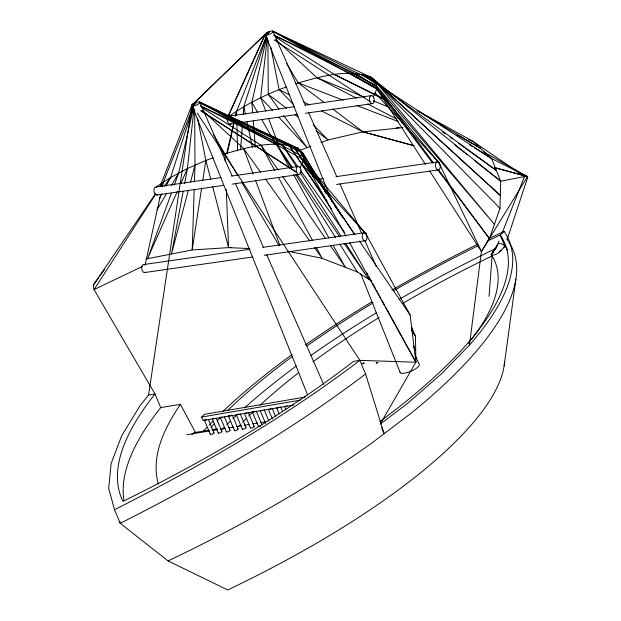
<?xml version="1.0" encoding="UTF-8"?>
<svg xmlns="http://www.w3.org/2000/svg" width="621" height="621" viewBox="0 0 621 621"><rect width="100%" height="100%" fill="white"/><g stroke="black" fill="none" stroke-linecap="round" stroke-linejoin="round"><path stroke-width="0.93" d="M380.883 423.638L407.423 403.479L441.562 373.764L469.453 345.082L481.43 251.489L489.433 238.619L499.983 208.33L500.697 181.192L491.537 158.495L472.961 141.347L417.25 110.585M194.202 189.273L192.192 249.945L145.912 259.004M194.458 181.565L195.002 165.194L194.652 109.77M240.568 149.855L242.664 122.011M243.238 114.334L243.82 106.657L266.681 35.902M489.053 296.427L492.104 255.899A456.598 136.542 -22.8 0 0 402.361 303.591M184.592 183.7L187.418 168.524L193.977 108.861M265.804 111.237L260.673 97.668L267.232 37.997M504.136 365.862L515.927 278.922M504.601 361.841A412.072 123.23 -22.8 0 1 227.713 589.95L168.066 560.926L120.241 523.317L114.52 509.717L108.706 488.417L111.089 463.67L121.638 435.864L140.191 405.435L148.559 395.057L191.951 105.12L194.295 103.249M201.623 188.054L192.192 249.945L231.26 247.461M202.788 180.432L205.838 160.435L197.556 118.13M183.179 191.284L171.528 253.88L188.334 190.399M145.058 265.167L160.637 194.489M162.298 186.952L163.339 182.24L193.193 106.68M227.208 153.923L233.876 123.672M235.545 116.104L236.593 111.376L266.091 36.724M174.33 185.011L178.6 173.228L193.542 107.759M252.677 112.898L251.854 102.372L266.797 36.903M226.618 153.573L233.713 123.571M235.483 116.065L236.593 111.376L236.694 115.219M190.554 182L195.002 165.194M166.048 186.059L170.565 177.513L193.426 106.758M507.039 239.807L527.687 177.412M171.365 193.162L147.697 258.414L177.296 191.439M267.55 32.385L265.206 34.264L227.752 117.159L265.183 34.512A1.405 0.419 -22.8 0 0 267.084 34.077A1.405 0.419 -22.8 0 0 267.403 33.247A1.405 0.419 -22.8 0 0 265.346 34.101L191.905 105.259L307.643 395.065M192.091 104.957L191.936 105.36A1.405 0.419 -22.8 0 0 193.83 104.941A1.405 0.419 -22.8 0 0 194.156 104.111A1.405 0.419 -22.8 0 0 192.091 104.957L265.206 34.264L330.993 199.287M160.032 186.541L191.951 105.12M498.958 241.002L497.537 244.596L491.343 254.905L497.483 245.148L491.227 254.563L496.063 247.95M502.156 232.914L524.566 176.286M300.129 167.755L303.622 159.768L302.862 153.131L297.886 148.163L199.333 101.968L197.928 101.984A4.238 1.265 -22.8 0 0 194.955 102.946L194.614 103.086M373.376 96.892L376.877 88.912L376.116 82.267L371.141 77.299L272.58 31.112L376.877 88.912L439.358 163.183A4.06 2.368 81.8 0 1 438.946 169.758A4.06 2.368 81.8 0 1 435.453 165.38A4.06 2.368 81.8 0 1 438.822 162.508L439.358 163.183L433.908 157.136M180.796 183.506L187.418 168.524L205.838 160.435L213.096 157.858M159.279 198.867L161.988 193.744M380.122 424.221L415.868 362.206L415.472 336.357L411.327 326.522M156.997 209.813L166.816 193.178M171.233 185.702L178.6 173.228M429.678 171.008L481.43 251.489L527.446 176.636A1.661 0.916 20.2 0 1 527.019 177.862M195.398 432.379L180.432 404.356C164.891 427.341 150.391 455.822 158.378 484.124M155.467 194.435L94.05 289.596L155.002 393.993L160.723 407.593A580.984 173.74 -22.8 0 0 124.037 500.627M160.715 186.3L163.339 182.24L160.622 186.222M142.465 266.409L94.05 289.596L93.29 285.117L155.739 193.403M93.29 285.117L98.925 277.261M100.059 275.693L104.569 269.413M164.363 186.153L170.565 177.513L187.418 168.524M491.405 254.113L495.962 248.027M499.618 251.862L504.663 246.591A3.757 2.08 20.2 0 0 500.34 243.564A3.757 2.08 20.2 0 0 497.669 245.745M499.796 251.412L501.015 250.209M503.445 247.795L504.663 246.591M293.702 405.024L203.106 420.549L201.631 417.048L204.488 414.308L305.346 397.021M191.873 434.568L193.899 432.666L208.943 430.19M469.453 345.082A518.566 155.071 -22.8 0 0 504.05 231.416L500.177 235.002A500.169 149.568 -22.8 0 1 379.936 421.55M301.876 163.758L365.567 233.364L410.163 315.08L415.868 362.206L359.854 360.351C283.556 418.507 200.016 466.487 114.52 509.717M197.284 113.224L359.854 360.351L365.575 373.951C289.277 432.107 205.73 480.095 120.241 523.317L119.729 521.469M286.351 86.994C266.184 94.12 246.917 103.87 229.366 116.104L294.276 106.742M170.565 177.513L156.112 186.96L221.029 177.598M193.993 103.435L194.955 102.946A1.405 0.419 -22.8 0 1 196.166 103.063A1.405 0.419 -22.8 0 1 194.233 104.049A1.405 0.419 -22.8 0 1 194.016 103.42M267.868 32.222L268.202 32.082A4.238 1.265 -22.8 0 1 272.953 31.306L305.299 104.957M299.912 150.243L310.562 146.346M321.041 142.504L328.028 139.942L365.559 131.241M295.425 83.773C319.543 76.988 346.518 68.131 371.141 77.299L500.697 181.192L524.543 176.535L472.961 141.347L468.746 139.671M222.171 154.629C246.296 147.845 273.271 138.988 297.886 148.163L303.195 156.267M201.631 417.048L300.587 400.087M148.559 395.057L155.002 393.993A580.984 173.74 -22.8 0 0 122.989 501.349A566.01 169.261 -22.8 0 0 353.465 361.399L359.854 360.351M160.723 407.593L180.432 404.356M211.761 429.732L217.397 428.8M186.867 434.708L209.836 430.935M212.7 430.462L217.49 429.678M220.362 429.212L225.144 428.42M228.97 427.791L233.76 427.007M236.624 426.534L241.414 425.75M244.286 425.276L249.068 424.492M252.894 423.864L257.684 423.08M260.556 422.606L265.338 421.822M318.713 179.197L323.51 178.499M335.969 176.682L437.588 161.879M304.779 105.221L371.606 95.587M229.917 124.161L297.7 114.388M305.338 113.286L372.158 103.653A4.06 2.368 81.8 0 0 373.819 97.753A4.06 2.368 81.8 0 0 369.666 97.45A4.06 2.368 81.8 0 0 372.158 103.653M231.524 176.085L298.352 166.444M156.671 195.025L223.49 185.384M232.083 184.142L298.903 174.509A4.06 2.368 81.8 0 0 300.564 168.617A4.06 2.368 81.8 0 0 296.411 168.307A4.06 2.368 81.8 0 0 298.903 174.509M143.824 264.538L249.285 249.324M262.706 247.391L364.333 232.735M144.382 272.596L252.716 256.978M264.22 255.316L364.884 240.801M323.083 186.362L325.955 185.951M336.504 184.445L438.139 169.937M321.461 110.926L362.967 131.846L402.944 127.577M396.299 127.879L399.156 127.647M212.677 186.688L228.567 247.632L249.774 248.547M288.198 251.288L322.19 258.352L357.393 271.975L371.87 281.321M332.872 109.071L362.967 131.846L414.277 145.764M494.51 167.523L527.167 176.38A1.661 0.916 20.2 0 0 525.234 175.844A1.661 0.916 20.2 0 0 524.629 176.799M362.967 131.846L413.431 145.586M494.735 167.732L527.446 176.636L483.697 151.935M286.731 63.73L298.142 82.803L343.126 100.206M356.625 105.43L398.014 121.444M275.677 39.472L316.881 77.672L364.348 97.14M373.306 100.812L389.429 107.425M312.068 173.996L293.663 146.727L199.683 102.807L288.944 145.12L324.954 197.82M274.001 35.133L355.46 73.736L371.288 83.175M200.746 105.989L282.213 144.6L297.933 166.746M192.036 105.686A4.238 1.265 -22.8 0 0 197.276 104.67A4.238 1.265 -22.8 0 0 199.333 101.968L300.417 150.686L303.522 155.592L300.417 150.686M275.165 36.856L334.37 74.45L383.848 98.63M360.654 227.992L366.111 234.039L365.567 233.364A4.06 2.368 81.8 0 0 362.198 236.236A4.06 2.368 81.8 0 0 365.691 240.614A4.06 2.368 81.8 0 0 366.111 234.039L303.622 159.768L199.333 101.968L302.862 153.131L340.906 215.029M273.9 35.25L349.732 73.294L369.992 84.479M200.645 106.113L276.477 144.15L292.297 167.336M334.37 74.45L384.492 99.678M270.81 47.266L279.093 89.579L289.464 94.811M303.304 101.782L309.351 104.833M474.328 147.775L491.537 158.495L527.446 176.636M316.881 77.672L356.454 98.165M367.64 103.955L396.881 119.092M376.536 85.923L272.58 31.112L376.116 82.267L494.425 224.297L376.536 85.923L433.559 163.051M199.333 101.968L303.281 156.787L315.445 177.691M371.676 85.411L373.361 86.342M377.591 89.028L349.732 73.294L378.212 89.626M456.947 134.773L480.406 148.217L417.102 110.484M372.957 84.169L375.457 85.651M355.46 73.736L377.599 87.522M469.406 144.709L472.69 146.75M201.91 107.72L261.115 145.306L278.192 170.03M274.14 39.992L369.945 101.479M200.886 110.849L296.691 172.343L201.01 110.701M370.279 79.527L362.198 74.256L376.318 84.386M384.834 89.005L491.537 158.495M442.222 131.636L445.366 133.888M450.07 137.264L452.422 138.949M458.702 143.451L464.19 147.387M465.766 148.512L496.365 170.449L387.194 90.682M376.272 82.702L366.918 75.863L376.8 83.649M298.142 82.803L324.379 102.651M267.915 39.868L268.256 94.338L286.646 108.372M295.076 114.8L298.142 117.136M316.531 131.171L328.028 139.942L313.279 124.767M454.331 144.685L461.17 150.072M462.692 151.268L464.213 152.463M465.727 153.659L467.248 154.862M474.848 160.847L500.697 181.192M371.141 77.299L500.316 195.413L373.671 79.83L499.983 208.33M202.43 110.328L243.634 148.535L260.463 172.064M279.093 89.579L293.166 104.064M260.673 97.668L272.433 110.328M278.969 117.369L307.069 147.619L283.665 115.49M375.123 92.902L438.822 162.508L481.43 251.489M432.573 162.989L376.877 88.912L425.494 164.511M437.797 169.937L489.433 238.619L438.744 170.061M268.256 94.338L279.101 109.226M265.516 179.127L309.848 241.095M314.335 247.368L322.19 258.352L316.221 247.298M300.735 170.697L344.531 232.394M282.594 176.411L325.544 238.611M330.504 245.792L345.369 267.317L333.104 245.388M354.979 234.637L303.622 159.768L345.889 235.996M359.349 241.01L410.163 315.08M326.041 199.419L327.135 201.01M297.203 174.532L339.749 236.88M344.112 243.277L368.664 279.248L345.61 243.339M288.944 145.12L331.327 208.765M293.663 146.727L313.892 177.381M192.487 105.927L193.55 107.549M320.723 183.024L322.322 185.454M323.386 187.076L354.195 234.101M282.213 144.6L296.357 166.63M300.021 172.343L340.89 235.996M297.886 148.163L304.143 157.975M331.272 200.482L332.84 202.935M334.409 205.388L335.969 207.841M308.171 162.943L309.211 164.581M311.276 167.849L312.309 169.479M313.349 171.117L314.901 173.57M316.446 176.022L342.823 217.692M291.521 167.911L276.477 144.15L289.689 167.771M295.674 174.47L335.612 237.564M339.757 244.115L357.393 271.975M411.397 329.782L415.472 336.357L411.413 329.751M213.477 134.594L237.602 175.231M241.507 181.875L279.147 245.761M413.733 346.634L415.682 349.98L413.268 345.773M302.862 153.131L323.595 189.304M324.558 190.981L326.002 193.511M251.854 102.372L257.591 112.354M261.883 119.853L275.74 143.987M293.469 174.524L328.858 237.796M349.646 242.772L415.868 362.206L385.625 307.03M303.281 156.787L312.588 173.764M367.019 273.077L367.95 274.769M368.882 276.469L371.668 281.561M372.6 283.261L375.394 288.354M376.326 290.054L377.257 291.746M378.181 293.446L379.113 295.146M380.044 296.846L380.976 298.538M381.907 300.238L384.694 305.33M261.115 145.306L274.893 170.806M278.565 177.606L312.549 240.498M308.808 112.944L336.869 176.838M339.982 183.94L361.422 232.743M364.923 240.731L376.225 266.471M415.589 356.097L419.097 364.085A10.41 3.113 -22.8 0 1 410.691 371.366A10.41 3.113 -22.8 0 1 400.017 371.963M199.698 102.162L232.044 175.821M235.553 183.808L263.615 247.701M266.735 254.796L323.634 384.36M506.953 238.317L508.04 240.901M381.573 427.667L384.112 433.706L365.575 373.951M285.994 409.891L284.542 406.445A1.995 0.598 -22.8 0 0 287.228 405.847M280.63 407.011L282.439 411.319M276.663 407.811L279.202 413.834M272.308 408.564L275.561 416.318M268.334 409.363L272.324 418.833M264.166 409.767L268.877 420.96M265.633 423.483L260.199 410.559A1.995 0.598 -22.8 0 0 262.435 410.194M256.287 411.125L261.72 424.05M252.32 411.925L258.476 426.565M248.338 412.561L254.136 426.34M244.371 413.353L250.527 428.001M240.203 413.757L245.994 427.543M242.392 429.196L236.236 414.556A1.995 0.598 -22.8 0 0 237.509 414.541M232.681 415.985L238.115 428.901M228.357 415.915L234.513 430.563M224.204 416.427L229.995 430.213M226.393 431.867L220.238 417.227A1.995 0.598 -22.8 0 0 221.992 417.056M216.426 418.492L221.86 431.409M212.46 419.284L218.25 433.07M208.547 419.85L213.981 432.775M204.216 419.788L210.372 434.428M360.785 273.877L400.281 372.732M268.544 118.479L278.464 144.716M243.634 148.535L253.12 173.88M255.495 180.214L279.892 245.388M205.838 160.435L210.729 179.19M243.82 106.657L245.396 114.14M246.979 121.631L252.522 147.829M253.267 120.552L255.355 147.34M224.887 153.659L225.198 161.413M226.292 189.506L228.567 247.632M236.904 122.911L237.657 150.779M145.539 272.145A4.06 2.368 81.8 0 1 141.767 268.916A4.06 2.368 81.8 0 1 144.452 264.717M213.15 432.69A1.995 0.598 -22.8 0 1 213.756 433.342A1.995 0.598 -22.8 0 1 211.21 434.514A1.995 0.598 -22.8 0 1 210.597 433.862M157.827 194.567A4.06 2.368 81.8 0 1 154.047 191.338A4.06 2.368 81.8 0 1 156.74 187.146M229.537 430.089A1.995 0.598 -22.8 0 1 229.584 430.943A1.995 0.598 -22.8 0 1 227.092 431.975A1.995 0.598 -22.8 0 1 226.611 431.3M221.402 431.292A1.995 0.598 -22.8 0 1 221.441 432.146A1.995 0.598 -22.8 0 1 218.949 433.171A1.995 0.598 -22.8 0 1 218.476 432.495M231.082 123.711A4.06 2.368 81.8 0 1 227.302 120.482A4.06 2.368 81.8 0 1 229.995 116.282M245.536 427.419A1.995 0.598 -22.8 0 1 244.627 428.832A1.995 0.598 -22.8 0 1 242.415 428.855M499.68 251.07A4.611 1.382 -22.8 0 1 494.293 254.874A4.611 1.382 -22.8 0 1 492.562 253.019M272.953 31.306A4.238 1.265 -22.8 0 1 270.042 34.046A4.238 1.265 -22.8 0 1 265.291 34.83M508.591 241.701A518.566 155.071 -22.8 0 1 411.413 412.965L371.552 443.247A518.566 155.071 -22.8 0 1 168.066 560.926M238.945 426.185A456.598 136.542 -22.8 0 1 240.211 424.842M242.78 422.133A456.598 136.542 -22.8 0 1 246.087 418.733M248.811 415.992A456.598 136.542 -22.8 0 1 253.011 411.87M260.028 405.234A456.598 136.542 -22.8 0 1 298.127 373.074M312.875 361.903A456.598 136.542 -22.8 0 1 379.012 317.556M492.104 255.899A455.162 136.115 -22.8 0 1 471.486 339.516M469.74 341.767A455.162 136.115 -22.8 0 1 468.552 343.273M213.849 418.259A1.995 0.598 -22.8 0 1 212.553 418.546M247.057 412.755A1.995 0.598 -22.8 0 1 244.325 413.206M265.982 33.441A1.405 0.419 -22.8 0 1 268.078 32.804A1.405 0.419 -22.8 0 1 266.952 33.852A1.405 0.419 -22.8 0 1 265.625 33.775M192.727 104.305A1.405 0.419 -22.8 0 1 194.823 103.66A1.405 0.419 -22.8 0 1 193.705 104.716A1.405 0.419 -22.8 0 1 192.37 104.639M206.451 419.423A1.995 0.598 -22.8 0 1 205.054 419.874M222.365 429.134A497.056 148.636 -22.8 0 1 224.274 427.194M226.867 424.593A497.056 148.636 -22.8 0 1 230.181 421.333M232.898 418.717A497.056 148.636 -22.8 0 1 237.059 414.774M244.658 407.811A497.056 148.636 -22.8 0 1 296.225 366.072M311.036 355.383A497.056 148.636 -22.8 0 1 376.334 312.837M399.218 299.338A497.056 148.636 -22.8 0 1 495.411 248.672M211.008 427.388A497.056 148.636 -22.8 0 1 214.369 423.809M217.125 420.929A497.056 148.636 -22.8 0 1 220.284 417.7M227.542 410.535A497.056 148.636 -22.8 0 1 292.235 356.586M307.046 345.889A497.056 148.636 -22.8 0 1 373.143 302.862M393.567 290.807A497.056 148.636 -22.8 0 1 478.38 245.543M487.058 241.297A497.056 148.636 -22.8 0 1 500.177 235.002L504.167 244.488A500.169 149.568 -22.8 0 1 507.504 250.1M203.323 431.323A513.769 153.635 -22.8 0 1 207.142 427.248M209.098 425.199A513.769 153.635 -22.8 0 1 213.112 421.085M222.993 411.389A513.769 153.635 -22.8 0 1 292.188 354.436M305.532 344.896A513.769 153.635 -22.8 0 1 371.544 302.085M391.835 290.108A513.769 153.635 -22.8 0 1 477.79 244.123M488.246 238.992A513.769 153.635 -22.8 0 1 504.05 231.416M238.922 413.959A1.995 0.598 -22.8 0 1 237.983 414.386M231.431 415.076A1.995 0.598 -22.8 0 1 230.593 415.55M230.112 415.752A1.995 0.598 -22.8 0 1 228.303 415.767M237.657 428.785A1.995 0.598 -22.8 0 1 237.703 429.639A1.995 0.598 -22.8 0 1 235.212 430.663A1.995 0.598 -22.8 0 1 234.73 429.996M253.679 426.223A1.995 0.598 -22.8 0 1 252.763 427.636A1.995 0.598 -22.8 0 1 250.55 427.659M260.711 426.2A1.995 0.598 -22.8 0 1 260.23 426.402M259.306 426.65A1.995 0.598 -22.8 0 1 258.701 425.998M262.085 424.911A1.995 0.598 -22.8 0 1 262.132 425.059M271.719 408.276A1.995 0.598 -22.8 0 1 269.382 409.402A1.995 0.598 -22.8 0 1 268.365 409.022M255.006 411.327A1.995 0.598 -22.8 0 1 252.491 412.018M279.745 406.965A1.995 0.598 -22.8 0 1 277.711 407.85A1.995 0.598 -22.8 0 1 276.617 407.663M292.677 405.249A1.995 0.598 -22.8 0 1 292.631 405.102M362.19 363.681L364.193 363.037L362.19 363.681M376.202 363.006C378.073 363.821 378.694 360.925 376.202 363.006M268.202 32.082L267.247 32.571A1.405 0.419 -22.8 0 0 267.488 33.192A1.405 0.419 -22.8 0 0 269.421 32.207A1.405 0.419 -22.8 0 0 268.202 32.082M192.471 106.144A1.405 0.419 -22.8 0 0 194.458 105.027A1.405 0.419 -22.8 0 0 192.526 105.337A1.405 0.419 -22.8 0 0 192.471 106.144M266.331 33.914A1.405 0.419 -22.8 0 0 268.319 32.797A1.405 0.419 -22.8 0 0 266.393 33.115A1.405 0.419 -22.8 0 0 266.331 33.914M265.718 35.288A1.405 0.419 -22.8 0 0 267.705 34.163A1.405 0.419 -22.8 0 0 265.78 34.481A1.405 0.419 -22.8 0 0 265.718 35.288M193.077 104.778A1.405 0.419 -22.8 0 0 195.072 103.653A1.405 0.419 -22.8 0 0 193.139 103.971A1.405 0.419 -22.8 0 0 193.077 104.778"/></g></svg>
